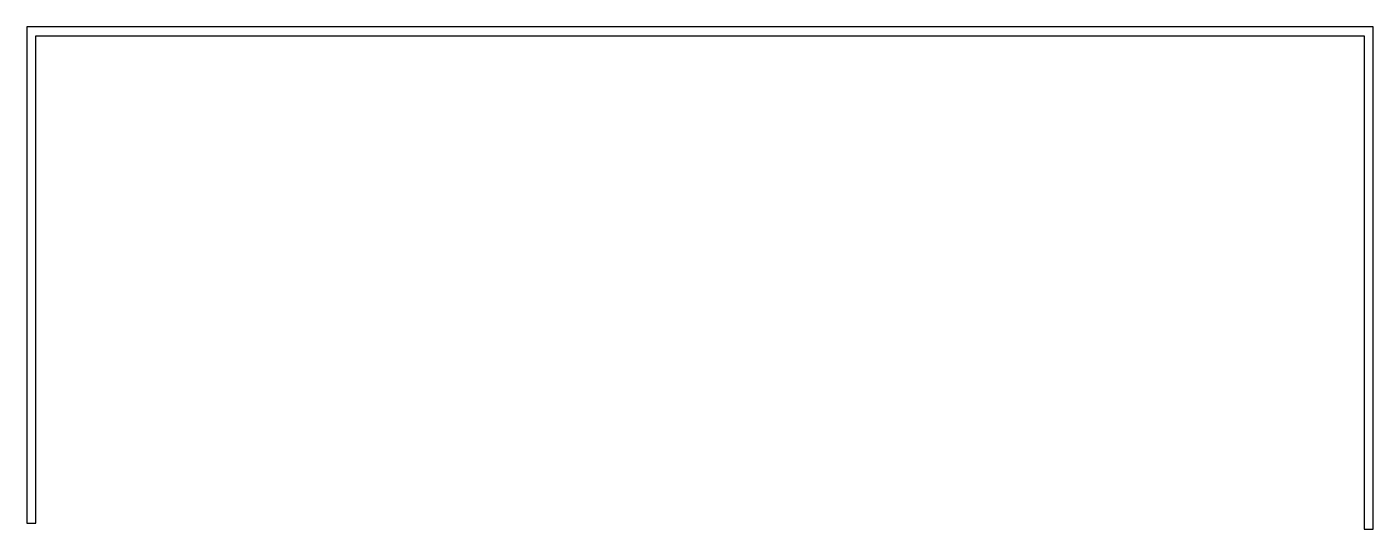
# Model space of a CAD drawing. Extents: x 9110 to 9338, y -2112 to -2027.
import ezdxf

# ---------------------------------------------------------------- set-up
doc = ezdxf.new("R2010")
doc.units = 0
doc.layers.get('0').update_dxf_attribs({"linetype": 'CONTINUOUS'})

msp = doc.modelspace()

# ---------------------------------------------------------------- linework, layer by layer
at = {"linetype": 'CONTINUOUS'}
for p, q in [((9338.46, -2027.13), (9110.46, -2027.13)), ((9110.46, -2027.13), (9110.46, -2111.11)), ((9111.96, -2111.11), (9111.96, -2028.63)), ((9111.96, -2028.63), (9336.96, -2028.63)), ((9336.96, -2028.63), (9336.96, -2112.13)), ((9338.46, -2112.13), (9338.46, -2027.13)), ((9110.46, -2111.11), (9111.96, -2111.11)), ((9336.96, -2112.13), (9338.46, -2112.13))]:
    msp.add_line(p, q, dxfattribs=at)

doc.saveas('drawing.dxf')
